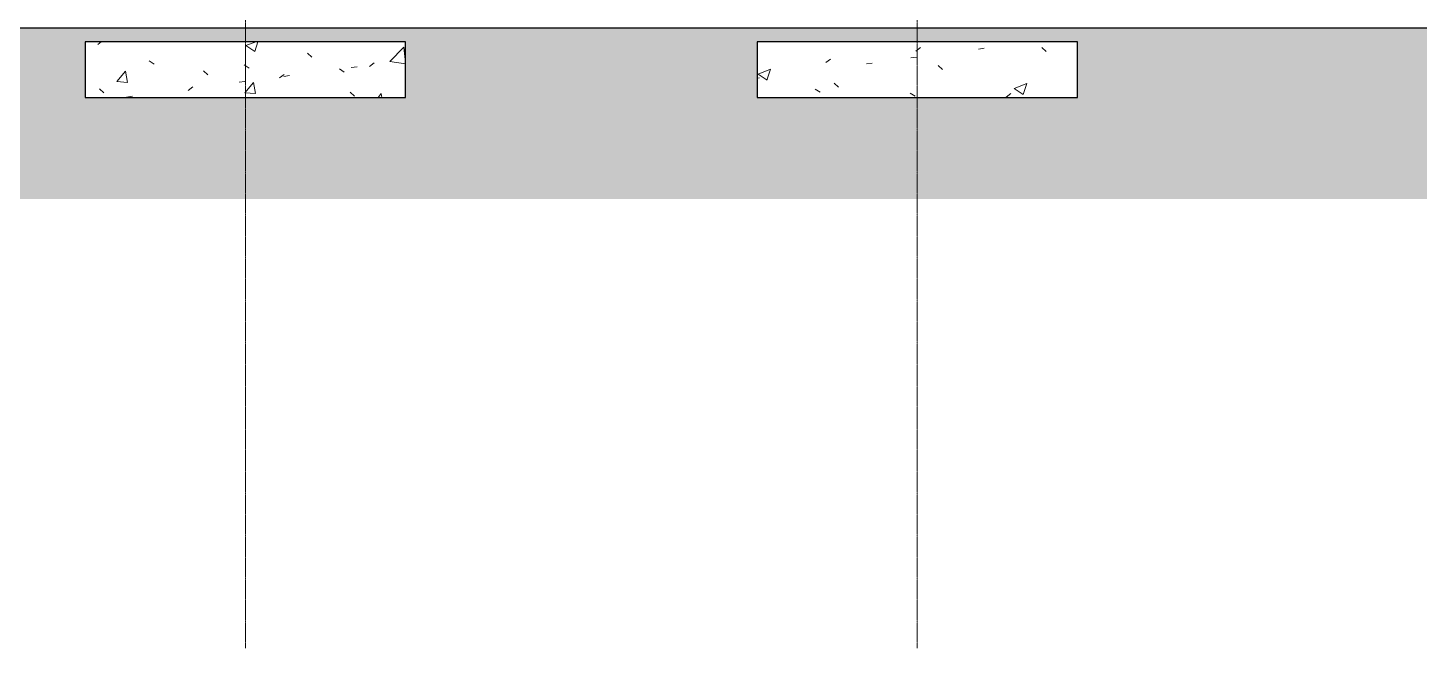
# Model space of a CAD drawing. Header units: inches. Extents: x -23445 to -32, y -314 to 853.
# Drawn here: x -3970 to -3370, y -273 to -6 of the extents above; entities that cross this region are included whole.
import ezdxf

# ---------------------------------------------------------------- set-up
doc = ezdxf.new("R2010")
doc.units = ezdxf.units.IN
doc.header["$MEASUREMENT"] = 0
doc.linetypes.add('Grid Line 1_2_', pattern=[0.875, 0.5, -0.125, 0.125, -0.125])
for name, color, linetype, lineweight in [('A-FLOR', 192, 'Continuous', 9), ('C-TOPO', 7, 'Continuous', 9), ('S-FNDN', 32, 'Continuous', 9), ('S-GRID', 1, 'Continuous', 9)]:
    doc.layers.add(name, color=color, linetype=linetype, lineweight=lineweight)
pattern_1 = [(50, (-5032.996, 67.247), (55.0854, -4.81984), [5.76, -63.36]), (355, (-5032.996, 67.247), (-10.65569, 57.76853), [4.608, -50.688]), (100.451, (-5028.406, 66.846), (44.42947, 52.94866), [4.895, -53.848]), (46.184, (-5032.996, 82.61), (81.96444, -12.71212), [8.64, -95.04]), (96.636, (-5026.166, 81.55), (71.7815, 74.81238), [7.343, -80.772]), (351.184, (-5033, 82.61), (71.78195, 74.81243), [6.912, -76.032]), (21, (-5025.316, 78.767), (45.84207, -30.92146), [5.76, -63.36]), (326, (-5025.316, 78.767), (18.68706, 55.69148), [4.608, -50.688]), (71.451, (-5021.496, 76.19), (64.52891, 24.77011), [4.895, -53.848]), (37.5, (-5032.996, 67.247), (0.933895, 25.566816), [2.534, -47.539, 2.534, -48.922, -50.88]), (37.5, (-5032.996, 67.247), (0.933895, 25.566816), [-101.53, 2.534, -48.346]), (7.5, (-5032.996, 67.247), (20.20404, 30.291303), [2.534, -26.803, 2.534, -46.387, -19.392]), (7.5, (-5032.996, 67.247), (20.20404, 30.291303), [-78.259, 2.534, -16.858]), (327.5, (-5050.123, 67.247), (40.997785, -1.732403), [2.534, -16.666, 2.534, -57.37, -79.488]), (327.5, (-5050.123, 67.247), (40.997785, -1.732403), [-79.104, 2.534, -76.954]), (317.5, (-5057.803, 67.247), (44.788883, 7.68784), [2.534, -22.426, 2.534, -37.248, -56.448]), (317.5, (-5057.803, 67.247), (44.788883, 7.68784), [-64.742, 2.534, -53.914])]

# ---------------------------------------------------------------- blocks, each defined once
blk = doc.blocks.new('Struct_Xcel_Sports Complex_rvt-5-Building Section - East_West looking South _ Fieldhouse')
at = {"layer": 'S-FNDN'}
h = blk.add_hatch(dxfattribs=at)
h.set_pattern_fill('FP_65', color=256, style=0, pattern_type=2)
h.set_pattern_definition(pattern_1)
h.paths.add_polyline_path([(23306.39, -36), (23444.39, -36), (23444.39, -12), (23306.39, -12)], flags=0)
h = blk.add_hatch(dxfattribs=at)
h.set_pattern_fill('FP_65', color=256, style=0, pattern_type=2)
h.set_pattern_definition(pattern_1)
h.paths.add_polyline_path([(23595.89, -36), (23733.89, -36), (23733.89, -12), (23595.89, -12)], flags=0)
at = {"layer": 'A-FLOR', "color": 250, "lineweight": 25}
blk.add_line((22066.14, -6), (26272.89, -6), dxfattribs=at)
at = {"layer": 'S-FNDN', "color": 250, "lineweight": 25}
for p, q in [((23444.39, -12), (23306.39, -12)), ((23306.39, -12), (23306.39, -36)), ((23444.39, -36), (23444.39, -12)), ((23733.89, -12), (23595.89, -12)), ((23595.89, -12), (23595.89, -36)), ((23733.89, -36), (23733.89, -12)), ((23306.39, -36), (23444.39, -36)), ((23595.89, -36), (23733.89, -36))]:
    blk.add_line(p, q, dxfattribs=at)

msp = doc.modelspace()

# ---------------------------------------------------------------- hatches: boundary and pattern name
at = {"layer": 'C-TOPO'}
h = msp.add_hatch(dxfattribs=at)
h.set_pattern_fill('FP_56', color=256, style=0, pattern_type=2)
h.set_pattern_definition([(0, (-5032.996, 67.247), (48, 48), [48, -48]), (0, (-5032.996, 85.247), (48, 48), [48, -48]), (0, (-5032.996, 103.247), (48, 48), [48, -48]), (90, (-5026.996, 109.247), (-48, 48), [48, -48]), (90, (-5008.996, 109.247), (-48, 48), [48, -48]), (90, (-4990.996, 109.247), (-48, 48), [48, -48])])
h.paths.add_polyline_path([(-4395.91, -79.72), (-887.32, -79.72), (-887.32, 0), (-964.41, 0), (-964.41, -36), (-942.91, -36), (-942.91, -60), (-1026.91, -60), (-1026.91, -36), (-978.41, -36), (-978.41, -6), (-1514.04, -6), (-1514.04, -12), (-1490.91, -12), (-1490.91, -36), (-1628.91, -36), (-1628.91, -12), (-1595.79, -12), (-1595.79, -6), (-1863.04, -6), (-1863.04, -12), (-1780.41, -12), (-1780.41, -36), (-1918.41, -36), (-1918.41, -12), (-1944.16, -12), (-1944.16, -6), (-5185.16, -6), (-5185.16, -36), (-5116.16, -36), (-5116.16, -60), (-5236.16, -60), (-5236.16, -36), (-5195.16, -36), (-5195.16, 0), (-5268.07, 0), (-5268.07, -79.72), (-4481.49, -79.72)], flags=0)
h.paths.add_polyline_path([(-2497.41, -36), (-2497.41, -12), (-2359.41, -12), (-2359.41, -36), (-2407.93, -36)], flags=0)
h.paths.add_polyline_path([(-4395.91, -36), (-4515.91, -36), (-4515.91, -12), (-4395.91, -12)], flags=0)
h.paths.add_polyline_path([(-3655.41, -36), (-3655.41, -12), (-3517.41, -12), (-3517.41, -36), (-3652.06, -36)], flags=0)
h.paths.add_polyline_path([(-4234.41, -36), (-4234.41, -12), (-4096.41, -12), (-4096.41, -36), (-4205.01, -36)], flags=0)
h.paths.add_polyline_path([(-2069.91, -36), (-2207.91, -36), (-2207.91, -12), (-2069.91, -12)], flags=0)
h.paths.add_polyline_path([(-1339.41, -36), (-1339.41, -12), (-1201.41, -12), (-1201.41, -36), (-1327.57, -36)], flags=0)
h.paths.add_polyline_path([(-3928.54, -36), (-3944.91, -36), (-3944.91, -12), (-3806.91, -12), (-3806.91, -36)], flags=0)
h.paths.add_polyline_path([(-3227.91, -36), (-3365.91, -36), (-3365.91, -12), (-3227.91, -12)], flags=0)
h.paths.add_polyline_path([(-2648.91, -36), (-2786.91, -36), (-2786.91, -12), (-2648.91, -12)], flags=0)
h.paths.add_polyline_path([(-3076.41, -36), (-3076.41, -12), (-2938.41, -12), (-2938.41, -36)], flags=0)

# ---------------------------------------------------------------- linework, layer by layer
at = {"layer": 'S-GRID', "linetype": 'Grid Line 1_2_'}
for p, q in [((-3875.91, -273.16), (-3875.91, 671.89)), ((-3875.91, -273.16), (-3875.91, 671.89)), ((-3586.41, -273.16), (-3586.41, 671.89)), ((-3586.41, -273.16), (-3586.41, 671.89))]:
    msp.add_line(p, q, dxfattribs=at)

# ---------------------------------------------------------------- block references
at = {"color": 90, "lineweight": 5}
msp.add_blockref('Struct_Xcel_Sports Complex_rvt-5-Building Section - East_West looking South _ Fieldhouse', (-27251.3, 0), dxfattribs=at)

doc.saveas('drawing.dxf')
